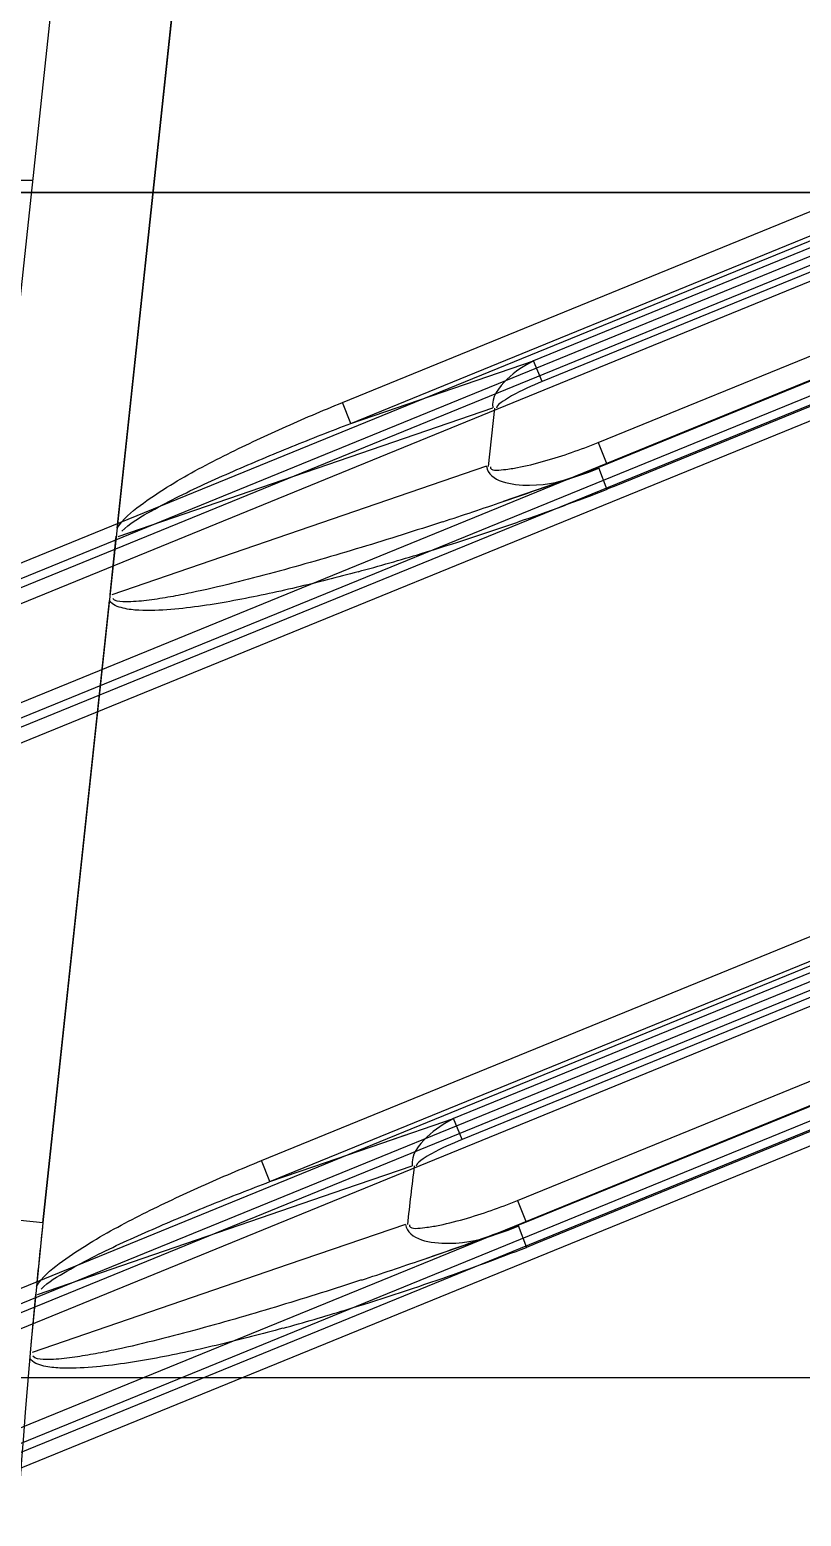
# Model space of a CAD drawing. Header units: millimetres. Extents: x -97344 to -49824, y -57049 to -40247.
# Drawn here: x -64300.05 to -64293.66, y -49593.15 to -49580.85 of the extents above; entities that cross this region are included whole.
import ezdxf

# ---------------------------------------------------------------- set-up
doc = ezdxf.new("R2010")
doc.units = ezdxf.units.MM
doc.header["$LTSCALE"] = 200
doc.linetypes.add('DOT_CENTER', pattern=[14, 12, -1, 0, -1])
for name, color, linetype in [('03___PRT_ALL_CURVES', 7, 'Continuous'), ('1', 7, 'Continuous'), ('DIM', 3, 'Continuous'), ('LAY0001', 7, 'Continuous'), ('LAY0002', 7, 'Continuous')]:
    doc.layers.add(name, color=color, linetype=linetype)

# ---------------------------------------------------------------- blocks, each defined once
blk = doc.blocks.new('Top1', base_point=(668.75, -75.52))
at = {"layer": '1', "color": 1, "linetype": 'DOT_CENTER'}
for p, q in [((433.189, 34.22), (404.827, 34.22)), ((904.311, 34.22), (932.673, 34.22))]:
    blk.add_line(p, q, dxfattribs=at)
blk = doc.blocks.new('*U1466')
blk.add_blockref('Top1', (0, -50.114))
blk = doc.blocks.new('*U1467')
at = {"layer": 'DIM', "color": 0, "linetype": 'ByBlock', "lineweight": -2, "transparency": 16777216}
for p in [(5000, 0), (5500, 0)]:
    blk.add_blockref('*U1466', p, dxfattribs=at)
blk = doc.blocks.new('2250')
at = {"color": 7, "linetype": 'Continuous'}
blk.add_line((-45098.137, -64404.84), (-45337.706, -64404.84), dxfattribs=at)
at = {"layer": '03___PRT_ALL_CURVES', "color": 7, "linetype": 'Continuous'}
blk.add_line((-45096.543, -64399.34), (-45098.053, -64413.465), dxfattribs=at)
blk.add_arc((-45039.388, -64419.739), 59, 173.89532, 180, dxfattribs=at)
at = {"layer": 'LAY0001', "color": 7, "linetype": 'Continuous'}
for p, q in [((-45099.048, -64413.358), (-45097.327, -64397.268)), ((-45097.439, -64407.717), (-45096.543, -64399.34)), ((-45095.575, -64406.676), (-45087.888, -64403.538)), ((-45095.504, -64406.849), (-45087.817, -64403.711)), ((-45087.959, -64403.867), (-45093.992, -64406.33)), ((-45087.888, -64404.04), (-45093.921, -64406.503)), ((-45093.459, -64407.008), (-45087.965, -64404.764)), ((-45087.961, -64404.972), (-45093.386, -64407.187)), ((-45087.888, -64405.151), (-45093.313, -64407.366)), ((-45095.504, -64406.849), (-45093.992, -64406.33)), ((-45093.921, -64406.503), (-45093.992, -64406.33)), ((-45097.43, -64407.784), (-45094.331, -64406.721)), ((-45095.504, -64406.849), (-45095.575, -64406.676)), ((-45094.315, -64406.722), (-45094.367, -64407.205)), ((-45093.459, -64407.008), (-45093.386, -64407.187)), ((-45094.383, -64407.204), (-45097.482, -64408.267)), ((-45093.386, -64407.187), (-45093.455, -64407.214)), ((-45093.455, -64407.214), (-45093.385, -64407.395)), ((-45093.619, -64407.281), (-45094.245, -64407.496)), ((-45093.313, -64407.366), (-45093.385, -64407.394)), ((-45097.497, -64408.265), (-45097.446, -64407.782)), ((-45098.053, -64413.465), (-45097.502, -64408.314)), ((-45096.245, -64412.949), (-45087.888, -64409.538)), ((-45096.174, -64413.123), (-45087.817, -64409.711)), ((-45087.959, -64409.867), (-45094.654, -64412.6)), ((-45087.888, -64410.04), (-45094.583, -64412.774)), ((-45094.126, -64413.28), (-45087.965, -64410.764)), ((-45087.961, -64410.972), (-45094.053, -64413.459)), ((-45087.888, -64411.151), (-45093.979, -64413.638)), ((-45095.247, -64412.804), (-45094.654, -64412.6)), ((-45094.583, -64412.774), (-45094.654, -64412.6)), ((-45095.247, -64412.804), (-45095.05, -64412.737)), ((-45095.811, -64412.998), (-45095.247, -64412.804)), ((-45096.174, -64413.123), (-45096.245, -64412.949)), ((-45096.174, -64413.123), (-45095.811, -64412.998)), ((-45096.174, -64413.123), (-45095.811, -64412.998)), ((-45095.554, -64413.183), (-45094.996, -64412.992)), ((-45095.554, -64413.183), (-45094.996, -64412.992)), ((-45098.098, -64414.057), (-45095.554, -64413.183)), ((-45098.053, -64413.465), (-45099.048, -64413.358)), ((-45094.126, -64413.28), (-45094.053, -64413.459)), ((-45095.053, -64413.477), (-45096.023, -64413.81)), ((-45094.053, -64413.459), (-45094.122, -64413.486)), ((-45094.121, -64413.486), (-45094.051, -64413.667)), ((-45094.915, -64413.769), (-45094.286, -64413.553)), ((-45095.531, -64413.641), (-45096.023, -64413.81)), ((-45093.979, -64413.638), (-45094.052, -64413.667)), ((-45096.023, -64413.81), (-45098.142, -64414.537))]:
    blk.add_line(p, q, dxfattribs=at)
for points in [[(-45093.619, -64407.281), (-45093.544, -64407.254), (-45093.452, -64407.22)], [(-45094.286, -64413.553), (-45094.211, -64413.527), (-45094.119, -64413.492)]]:
    blk.add_lwpolyline(points, dxfattribs=at)
for centre, radius, start, end in [((-45105.77, -64373.883), 35.534, 288.9247, 290.2779), ((-45101.202, -64387.19), 21.664, 289.0778, 291.1535), ((-45106.012, -64373.202), 36.256, 288.1055, 288.9384), ((-45101.282, -64386.998), 21.872, 286.9055, 289.1091), ((-45100.496, -64389.593), 19.161, 285.2828, 286.9132), ((-45039.388, -64419.739), 56, 173.0816, 173.5815), ((-45039.388, -64419.739), 59, 173.89532, 174.40905), ((-45106.474, -64380.076), 35.621, 288.9345, 290.2899), ((-45101.899, -64393.395), 21.738, 289.2258, 291.1622), ((-45106.627, -64379.655), 36.069, 288.1087, 288.9474), ((-45101.965, -64393.239), 21.907, 287.0213, 289.2545), ((-45039.388, -64419.739), 59, 174.47201, 174.9407), ((-45101.194, -64395.764), 19.267, 285.4348, 287.0276)]:
    blk.add_arc(centre, radius, start, end, dxfattribs=at)
for points, knots in [([(-45093.992, -64406.33), (-45094.071, -64406.373), (-45094.215, -64406.463), (-45094.345, -64406.634), (-45094.331, -64406.721)], [0, 0, 0, 0, 0.504237, 1, 1, 1, 1]), ([(-45097.439, -64407.717), (-45097.393, -64407.641), (-45097.25, -64407.523), (-45096.955, -64407.325), (-45096.557, -64407.113), (-45096.071, -64406.884), (-45095.741, -64406.744), (-45095.575, -64406.676)], [0, 0, 0, 0, 0.124478, 0.249526, 0.499645, 0.749817, 1, 1, 1, 1]), ([(-45094.174, -64406.621), (-45094.197, -64406.635), (-45094.24, -64406.663), (-45094.296, -64406.697), (-45094.299, -64406.724)], [0, 0, 0, 0, 0.499885, 1, 1, 1, 1]), ([(-45097.4, -64407.74), (-45097.339, -64407.678), (-45097.185, -64407.588), (-45096.878, -64407.423), (-45096.478, -64407.242), (-45095.994, -64407.039), (-45095.668, -64406.911), (-45095.504, -64406.849)], [0, 0, 0, 0, 0.12475, 0.24978, 0.499842, 0.74992, 1, 1, 1, 1]), ([(-45094.35, -64407.207), (-45094.354, -64407.244), (-45094.221, -64407.23), (-45094.098, -64407.212), (-45093.895, -64407.161), (-45093.678, -64407.091), (-45093.531, -64407.037), (-45093.459, -64407.008)], [0, 0, 0, 0, 0.120576, 0.246472, 0.497602, 0.7488, 1, 1, 1, 1]), ([(-45094.383, -64407.204), (-45094.36, -64407.332), (-45093.978, -64407.391), (-45093.749, -64407.325), (-45093.619, -64407.281)], [0, 0, 0, 0, 0.485798, 1, 1, 1, 1]), ([(-45094.745, -64407.663), (-45094.969, -64407.736), (-45095.417, -64407.878), (-45095.983, -64408.042), (-45096.438, -64408.162), (-45096.724, -64408.23), (-45096.955, -64408.277), (-45097.128, -64408.307), (-45097.276, -64408.325), (-45097.389, -64408.325), (-45097.458, -64408.321), (-45097.476, -64408.298)], [0, 0, 0, 0, 0.250046, 0.500089, 0.625113, 0.750135, 0.812648, 0.875159, 0.937652, 0.968769, 1, 1, 1, 1]), ([(-45095.445, -64408.076), (-45095.615, -64408.122), (-45095.956, -64408.21), (-45096.386, -64408.302), (-45096.733, -64408.361), (-45096.994, -64408.392), (-45097.217, -64408.402), (-45097.387, -64408.384), (-45097.48, -64408.351), (-45097.502, -64408.314)], [0, 0, 0, 0, 0.250315, 0.500617, 0.625773, 0.750918, 0.875995, 0.938511, 1, 1, 1, 1]), ([(-45094.654, -64412.6), (-45094.733, -64412.643), (-45094.878, -64412.734), (-45095.01, -64412.904), (-45094.996, -64412.992)], [0, 0, 0, 0, 0.504289, 1, 1, 1, 1]), ([(-45098.107, -64413.991), (-45098.062, -64413.914), (-45097.919, -64413.797), (-45097.624, -64413.598), (-45097.227, -64413.386), (-45096.741, -64413.157), (-45096.411, -64413.017), (-45096.245, -64412.949)], [0, 0, 0, 0, 0.124484, 0.249532, 0.499649, 0.749819, 1, 1, 1, 1]), ([(-45094.837, -64412.892), (-45094.861, -64412.906), (-45094.904, -64412.934), (-45094.96, -64412.968), (-45094.964, -64412.995)], [0, 0, 0, 0, 0.499896, 1, 1, 1, 1]), ([(-45098.068, -64414.014), (-45098.008, -64413.951), (-45097.854, -64413.861), (-45097.547, -64413.696), (-45097.148, -64413.516), (-45096.664, -64413.313), (-45096.338, -64413.185), (-45096.174, -64413.123)], [0, 0, 0, 0, 0.124758, 0.249785, 0.499844, 0.74992, 1, 1, 1, 1]), ([(-45095.02, -64413.481), (-45095.025, -64413.518), (-45094.891, -64413.504), (-45094.767, -64413.485), (-45094.563, -64413.434), (-45094.345, -64413.364), (-45094.198, -64413.309), (-45094.126, -64413.28)], [0, 0, 0, 0, 0.120538, 0.246447, 0.497587, 0.748793, 1, 1, 1, 1]), ([(-45095.053, -64413.477), (-45095.03, -64413.606), (-45094.646, -64413.664), (-45094.417, -64413.598), (-45094.286, -64413.553)], [0, 0, 0, 0, 0.485664, 1, 1, 1, 1]), ([(-45095.416, -64413.937), (-45095.639, -64414.01), (-45096.086, -64414.151), (-45096.648, -64414.314), (-45097.102, -64414.433), (-45097.387, -64414.501), (-45097.617, -64414.548), (-45097.789, -64414.577), (-45097.937, -64414.596), (-45098.05, -64414.595), (-45098.117, -64414.59), (-45098.136, -64414.568)], [0, 0, 0, 0, 0.250041, 0.500076, 0.625096, 0.750113, 0.812623, 0.875132, 0.937626, 0.968749, 1, 1, 1, 1]), ([(-45096.067, -64414.336), (-45096.239, -64414.384), (-45096.586, -64414.474), (-45097.024, -64414.569), (-45097.377, -64414.629), (-45097.643, -64414.662), (-45097.87, -64414.672), (-45098.043, -64414.655), (-45098.138, -64414.622), (-45098.162, -64414.585)], [0, 0, 0, 0, 0.250257, 0.5005, 0.625627, 0.750743, 0.875793, 0.938289, 1, 1, 1, 1])]:
    blk.add_open_spline(points, degree=3, knots=knots, dxfattribs=at)
for points in [[(-45093.921, -64406.503), (-45094.007, -64406.538), (-45094.092, -64406.576), (-45094.174, -64406.621)], [(-45094.583, -64412.774), (-45094.67, -64412.809), (-45094.756, -64412.847), (-45094.837, -64412.892)]]:
    blk.add_open_spline(points, degree=3, dxfattribs=at)
at = {"layer": 'LAY0002', "color": 7, "linetype": 'Continuous'}
for p, q in [((-45098.648, -64408.172), (-45088.165, -64403.893)), ((-45098.589, -64408.276), (-45087.852, -64403.893)), ((-45098.671, -64408.384), (-45088.17, -64404.097)), ((-45098.607, -64408.49), (-45087.846, -64404.097)), ((-45098.752, -64409.37), (-45088.165, -64405.047)), ((-45098.719, -64409.484), (-45087.852, -64405.047)), ((-45098.776, -64409.582), (-45088.17, -64405.251)), ((-45098.736, -64409.698), (-45087.846, -64405.251)), ((-45099.192, -64414.395), (-45088.165, -64409.893)), ((-45099.154, -64414.507), (-45087.852, -64409.893)), ((-45099.216, -64414.606), (-45088.17, -64410.097)), ((-45099.149, -64414.711), (-45087.846, -64410.097)), ((-45099.297, -64415.592), (-45088.165, -64411.047)), ((-45099.154, -64415.662), (-45087.852, -64411.047)), ((-45099.321, -64415.804), (-45088.17, -64411.251)), ((-45099.149, -64415.866), (-45087.846, -64411.251)), ((-45087.781, -64414.748), (-45105.781, -64414.748))]:
    blk.add_line(p, q, dxfattribs=at)
blk = doc.blocks.new('*U1488')
at = {"layer": 'DIM', "color": 3}
blk.add_blockref('2250', (45347.11, 64440.647), dxfattribs=at)
blk = doc.blocks.new('*U1489')
at = {"layer": 'DIM', "color": 0, "linetype": 'ByBlock', "lineweight": -2, "transparency": 16777216}
blk.add_blockref('*U1488', (5000, 0), dxfattribs=at)

msp = doc.modelspace()

# ---------------------------------------------------------------- block references
at = {"layer": 'DIM', "color": 3}
for name, p in [('*U1467', (-69539.665, -49641.82)), ('*U1489', (-69548.994, -49617.903))]:
    msp.add_blockref(name, p, dxfattribs=at)

doc.saveas('drawing.dxf')
